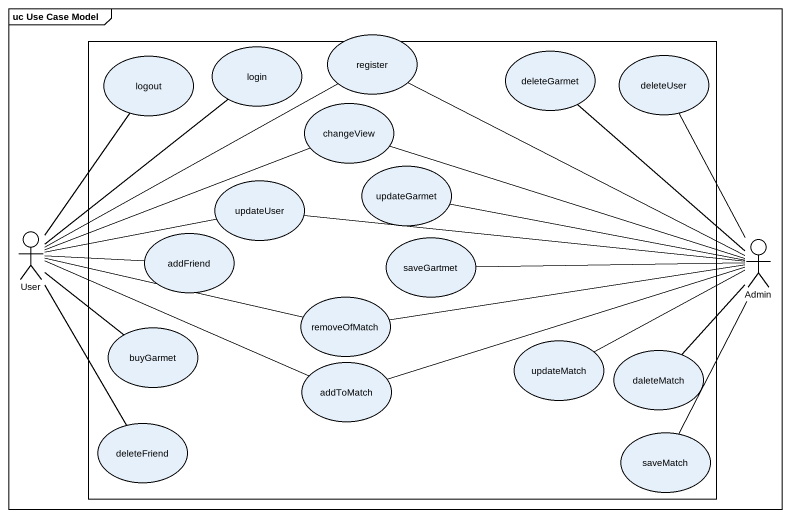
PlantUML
@startuml
mainframe uc Use Case Model
rectangle " " as rectangle1 {
  usecase logout
  usecase login
  usecase deleteGarmet
  usecase deleteUser
  usecase changeView
  usecase updateUser
  usecase updateGarmet
  usecase addFriend
  usecase saveGartmet
  usecase removeOfMatch
  usecase buyGarmet
  usecase updateMatch
  usecase addToMatch
  usecase daleteMatch
  usecase deleteFriend
  usecase saveMatch
}
usecase register
actor User
actor Admin
User -up- logout
User -up- login
User -up- register
User -right- changeView
User -right- updateUser
User -right- addFriend
User -right- removeOfMatch
User -- buyGarmet
User -right- addToMatch
User -- deleteFriend
Admin -left- register
Admin -up- deleteGarmet
Admin -up- deleteUser
Admin -left- changeView
Admin -left- updateUser
Admin -left- updateGarmet
Admin -left- saveGartmet
Admin -left- removeOfMatch
Admin -left- updateMatch
Admin -left- addToMatch
Admin -- daleteMatch
Admin -- saveMatch
@enduml
